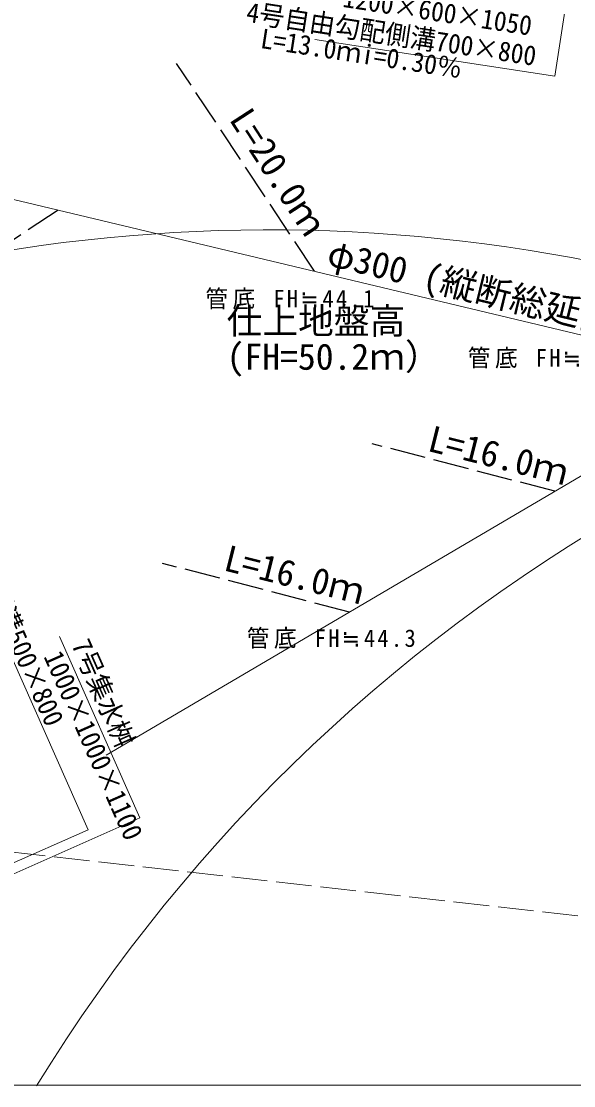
# Model space of a CAD drawing. Units: millimetres on the paper. Extents: x 0 to 442, y -44 to 297.
# Drawn here: x 171.6 to 264.3, y -0.1 to 178.6 of the extents above; entities that cross this region are included whole.
import ezdxf
from ezdxf.enums import TextEntityAlignment as Align

# ---------------------------------------------------------------- set-up
doc = ezdxf.new("R2010")
doc.units = ezdxf.units.MM
doc.linetypes.add('DASHED', pattern=[7.5, 6, -1.5])
for name, color, linetype, lineweight in [('_0-3_①．雨水', 7, 'Continuous', 9), ('①．道路', 7, 'Continuous', 9), ('③．地下', 7, 'Continuous', 9), ('⑦．防火', 5, 'Continuous', 9), ('造成地', 7, 'Continuous', 9)]:
    doc.layers.add(name, color=color, linetype=linetype, lineweight=lineweight)
doc.styles.add('ＭＳ ゴシック', font='')
doc.styles.get('ＭＳ ゴシック').set_extended_font_data('MS Gothic')

msp = doc.modelspace()

# ---------------------------------------------------------------- linework, layer by layer
at = {"layer": '_0-3_①．雨水'}
for p, q in [((263.75, 186.484), (261.127, 169.341)), ((261.127, 169.341), (220.858, 175.504)), ((182.772, 42.892), (168.223, 75.714)), ((191.472, 44.87), (177.973, 75.323)), ((170.335, 35.501), (191.472, 44.87)), ((168.839, 36.716), (182.772, 42.892))]:
    msp.add_line(p, q, dxfattribs=at)
at = {"layer": '③．地下', "linetype": 'DASHED', "lineweight": 25}
for p, q in [((220.795, 136.62), (197.64, 171.5)), ((177.735, 146.895), (135.015, 118.536)), ((261.154, 99.691), (230.449, 107.672)), ((226.664, 79.432), (195.243, 87.599))]:
    msp.add_line(p, q, dxfattribs=at)
at = {"layer": '③．地下'}
for p, q in [((302.994, 117.005), (140.117, 155.872)), ((294.202, 119.103), (185.795, 55.425))]:
    msp.add_line(p, q, dxfattribs=at)
at = {"layer": '⑦．防火'}
for centre, start, end in [((213.167, -136.435), 42.51535, 139.4391), ((412.927, -146.283), 88.64397, 148.51849)]:
    msp.add_arc(centre, 280, start, end, dxfattribs=at)
at = {"layer": '造成地', "linetype": 'DASHED'}
msp.add_line((162.164, 40.055), (347.332, 19.131), dxfattribs=at)
at = {"layer": '造成地'}
msp.add_line((420.04, 0.012), (0.225, 0.012), dxfattribs=at)

# ---------------------------------------------------------------- texts
at = {"layer": '_0-3_①．雨水', "style": 'ＭＳ ゴシック', "width": 0.95}
for s, rotation, p in [('1200×600×1050', 351.299, (225.239, 180.022)), ('4号自由勾配側溝700×800', 351.299, (209.029, 177.546)), (' L=13.0ｍi=0.30％', 351.299, (209.313, 173.456)), ('10号自由勾配側溝500×800', 293.906, (154.137, 106.387)), ('7号集水桝', 293.907, (179.009, 73.568)), ('1000×1000×1100', 293.906, (174.355, 71.583))]:
    msp.add_text(s, height=3.299, rotation=rotation, dxfattribs=at).set_placement(p, align=Align.BOTTOM_LEFT)
at = {"layer": '①．道路', "style": 'ＭＳ ゴシック'}
for s, p in [('仕上地盤高 ', (206.031, 124.772)), ('(FH=50.2ｍ）', (206.031, 118.772))]:
    msp.add_text(s, height=4.399, rotation=0.002, dxfattribs=at).set_placement(p, align=Align.BOTTOM_LEFT)
at = {"layer": '③．地下', "color": 1, "style": 'ＭＳ ゴシック'}
for s, rotation, p in [('L=20.0ｍ', 302.991, (205.235, 161.401)), ('L=16.0ｍ', 345.852, (239.246, 105.237)), ('L=16.0ｍ', 345.971, (204.999, 85.184))]:
    msp.add_text(s, height=4.399, rotation=rotation, dxfattribs=at).set_placement(p, align=Align.BOTTOM_LEFT)
at = {"layer": '③．地下', "style": 'ＭＳ ゴシック'}
msp.add_text('φ300 (縦断総延長) L=332.0', height=4.399, rotation=346.221, dxfattribs=at).set_placement((222.313, 136.403), align=Align.BOTTOM_LEFT)
at = {"layer": '③．地下', "char_height": 2.933, "attachment_point": 7, "style": 'ＭＳ ゴシック'}
for s, insert in [('\\T1.2;\\W0.95;管底\\~FH≒44.1', (202.466, 130.23)), ('\\T1.2;\\W0.95;管底\\~FH≒43.8', (246.518, 120.294)), ('\\T1.2;\\W0.95;管底\\~FH≒44.3', (209.421, 73.26))]:
    msp.add_mtext(s, dxfattribs=dict(at, insert=insert))

doc.saveas('drawing.dxf')
